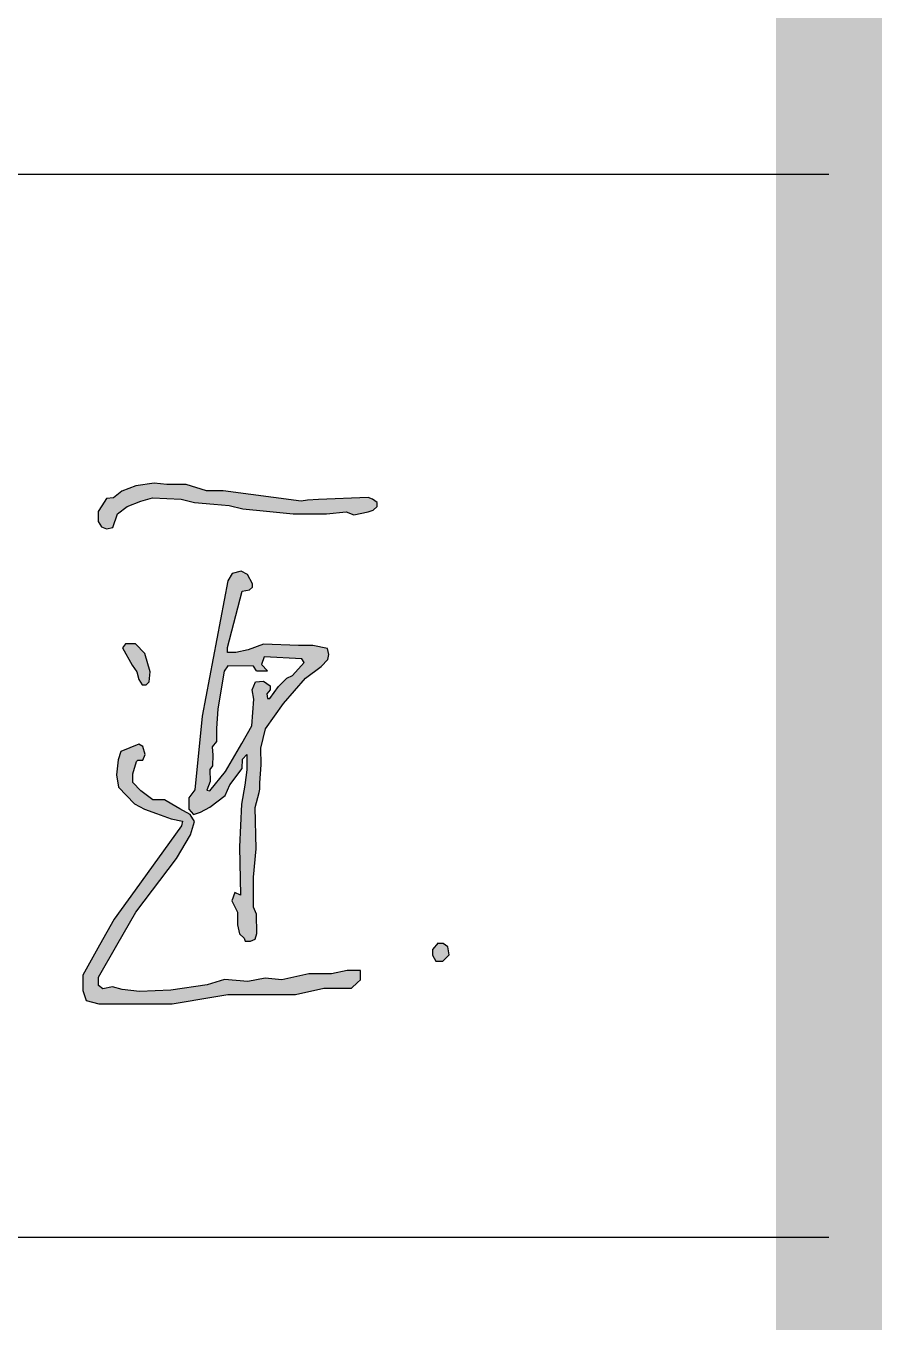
# Model space of a CAD drawing. Extents: x 1728470 to 1835391, y -157368 to 197905.
# Drawn here: x 1801014 to 1801820, y 177089 to 178308 of the extents above; entities that cross this region are included whole.
import ezdxf

# ---------------------------------------------------------------- set-up
doc = ezdxf.new("R2010")
doc.units = 0
doc.header["$LTSCALE"] = 1000
doc.header["$MEASUREMENT"] = 0
doc.layers.get('0').update_dxf_attribs({"linetype": 'CONTINUOUS'})
doc.layers.add('PUB_TITLE', color=4, linetype='CONTINUOUS')
doc.layers.add('TEL_TITLE', color=7, linetype='CONTINUOUS')

msp = doc.modelspace()

# ---------------------------------------------------------------- hatches: boundary and pattern name
h = msp.add_hatch(color=256)
h.paths.add_polyline_path([(1800795.4, 177708.2), (1800799.9, 177714.6), (1800797.6, 177719.8), (1800797.6, 177727.8), (1800792.2, 177732.6), (1800786.8, 177736.1), (1800783.2, 177736.1), (1800780.3, 177731), (1800780.7, 177725.5), (1800783.5, 177689.5), (1800785.5, 177681.6), (1800784.4, 177660.6), (1800757.4, 177656), (1800738.2, 177651.2), (1800716.1, 177642.6), (1800695.1, 177634.5), (1800692.7, 177630.4), (1800694.4, 177624.1), (1800700.6, 177620.9), (1800709, 177616.5), (1800717.8, 177609.3), (1800720.9, 177611.4), (1800722.7, 177618.1), (1800714.6, 177626.5), (1800717, 177630.3), (1800734, 177636.7), (1800754.4, 177641.1), (1800783.4, 177647.4), (1800783.4, 177605.9), (1800781.9, 177603.1), (1800776.6, 177608.1), (1800770.2, 177608.1), (1800756, 177603.7), (1800748.7, 177592.4), (1800739, 177577.3), (1800736.5, 177557.9), (1800732.8, 177528.6), (1800736, 177512.6), (1800748.7, 177505.2), (1800768.4, 177502.7), (1800777.2, 177507.1), (1800770.6, 177381.9), (1800764.6, 177335.5), (1800767, 177329.4), (1800768.9, 177324.4), (1800777.5, 177324.4), (1800783.2, 177335.4), (1800784.3, 177367.5), (1800789.1, 177514), (1800803.5, 177522.8), (1800844.3, 177558), (1800857.8, 177574.9), (1800857.8, 177578.9), (1800851.1, 177575.7), (1800819.6, 177548.2), (1800807, 177538.4), (1800791.6, 177530.9), (1800796.3, 177649.4), (1800805.5, 177650.1), (1800829.9, 177656.3), (1800861.1, 177664.2), (1800873.2, 177671.3), (1800873.2, 177677.1), (1800865.4, 177683.3), (1800852.6, 177681.5), (1800833.4, 177678.8), (1800822.8, 177678.8), (1800816.1, 177681.5), (1800811.9, 177681.5), (1800811.1, 177678.8), (1800812.5, 177675.8), (1800823.4, 177668.8), (1800815.8, 177666), (1800798.6, 177665), (1800799.3, 177681.1)])
h.paths.add_polyline_path([(1800774.2, 177595.1), (1800778.9, 177592), (1800781.4, 177587.4), (1800777.7, 177578.8), (1800777.7, 177555.9), (1800778.9, 177522.1), (1800768.6, 177517.5), (1800765.3, 177516.1), (1800755.4, 177517.5), (1800750.6, 177520.2), (1800749.2, 177526.8), (1800747.4, 177535.6), (1800750, 177553), (1800754.1, 177573.9), (1800762.2, 177590.6)], flags=16)
h.paths.add_polyline_path([(1800951.9, 177755), (1800944.6, 177759.2), (1800932.8, 177760.7), (1800902, 177764.7), (1800887.3, 177766.7), (1800880.3, 177763), (1800875.8, 177755.6), (1800872.7, 177746.5), (1800872.7, 177734.9), (1800874.3, 177726.2), (1800877.3, 177719.6), (1800882.1, 177718.8), (1800882.1, 177729), (1800882.1, 177737.6), (1800885.5, 177747.5), (1800892.4, 177751), (1800921.2, 177747.8), (1800941.7, 177745.6), (1800948.8, 177740.7), (1800954.6, 177740.7), (1800958.6, 177743.9), (1800956.9, 177751)])
h.paths.add_polyline_path([(1800877.9, 177616.2), (1800883.1, 177631.4), (1800893.2, 177646.4), (1800898.1, 177658.7), (1800894.3, 177666.5), (1800889.3, 177666.5), (1800876.8, 177652.3), (1800867.3, 177627.3), (1800857.1, 177600.3), (1800855.7, 177577.9), (1800857.8, 177578.9), (1800857.8, 177574.9), (1800854.4, 177570.7), (1800854.7, 177555.7), (1800847.6, 177509.4), (1800847.6, 177499.4), (1800842.4, 177467.4), (1800844.1, 177461.9), (1800847.8, 177456.2), (1800853.4, 177456.2), (1800861.1, 177462.2), (1800859.1, 177470.9), (1800864.6, 177481.1), (1800868.2, 177497.2), (1800870.3, 177509.3), (1800872.2, 177508), (1800872.2, 177504.5), (1800872.8, 177503.3), (1800880.5, 177488.7), (1800894.2, 177475.6), (1800905.7, 177478.2), (1800919.9, 177492.9), (1800930.6, 177521.2), (1800934.8, 177542.9), (1800932.2, 177574.6), (1800956.3, 177593.6), (1800977.5, 177613.9), (1800985.4, 177622.3), (1800981.7, 177624.7), (1800959.9, 177609.9), (1800933, 177589.8), (1800932, 177593.5), (1800921.8, 177630.5), (1800915.6, 177641.3), (1800906.8, 177645.9), (1800897.1, 177636.1), (1800888.6, 177619.6), (1800878.1, 177593.2), (1800875.6, 177584.3), (1800869.9, 177563.5), (1800869.9, 177554.1), (1800868.2, 177544.4), (1800863.2, 177513), (1800861.3, 177503.9), (1800857.9, 177503.9), (1800864.5, 177539.9), (1800868.9, 177575), (1800873.2, 177594.7)])
h.paths.add_polyline_path([(1800889.7, 177606.5), (1800895.8, 177617.8), (1800901.5, 177628.5), (1800907.4, 177629.2), (1800914.1, 177605.9), (1800919.1, 177579), (1800890, 177557.9), (1800877.7, 177546.8), (1800876.9, 177542.1), (1800876.2, 177538.1), (1800873.2, 177537.9), (1800875.9, 177556.1), (1800879, 177568.9), (1800880.7, 177582.6), (1800883.7, 177595.3)], flags=16)
h.paths.add_polyline_path([(1800917.4, 177561.4), (1800919.5, 177560), (1800920.2, 177554.9), (1800920.2, 177536.4), (1800917.7, 177528), (1800911, 177505.6), (1800901.9, 177492.6), (1800897.2, 177491.2), (1800892.3, 177491.2), (1800886.3, 177504.2), (1800881.7, 177514.2), (1800884.2, 177526.7), (1800890.5, 177537.2), (1800903.4, 177548.8)], flags=16)
h.paths.add_polyline_path([(1801133.1, 177864.5), (1801159.9, 177863), (1801172.5, 177859.9), (1801190.8, 177858.3), (1801205.1, 177857.1), (1801218.2, 177854.1), (1801240.3, 177851.8), (1801265.5, 177849.2), (1801296.8, 177849.2), (1801315.3, 177851.2), (1801322.7, 177848.3), (1801336.1, 177851.2), (1801340.9, 177852.9), (1801344.5, 177856.2), (1801344.5, 177860.1), (1801340.1, 177863.2), (1801336.2, 177864.6), (1801289.4, 177862.7), (1801279.1, 177862.3), (1801273, 177861.2), (1801199.5, 177871), (1801184, 177871), (1801164.6, 177876.9), (1801146.7, 177876.9), (1801134.7, 177878.2), (1801117.5, 177875.6), (1801104.2, 177870.6), (1801096.4, 177864.5), (1801089.7, 177863.7), (1801085.3, 177856.9), (1801081.8, 177851.6), (1801081.8, 177842.1), (1801085, 177837.2), (1801089.7, 177835.2), (1801095.6, 177836.6), (1801100.2, 177849.3), (1801109.3, 177856.4), (1801122, 177861.3)])
h.paths.add_polyline_path([(1801125.7, 177718), (1801117, 177727), (1801107.6, 177727), (1801104.9, 177723.2), (1801113.9, 177706.8), (1801118.4, 177700.6), (1801120.3, 177693.5), (1801123.3, 177688.3), (1801127, 177688.6), (1801129.9, 177691.2), (1801130.9, 177700.7)])
h.paths.add_polyline_path([(1801217.5, 177776.6), (1801224.5, 177777.9), (1801227.1, 177780.3), (1801227.3, 177783.5), (1801222.4, 177792.4), (1801216.5, 177795.5), (1801208, 177793.2), (1801203.9, 177786.4), (1801179.7, 177659), (1801173, 177589.5), (1801167.4, 177582.2), (1801167.4, 177571.4), (1801171.8, 177566.5), (1801178.1, 177568.5), (1801187, 177573.3), (1801201.5, 177584.2), (1801205.7, 177594.2), (1801217.6, 177609.6), (1801217.9, 177618.6), (1801221.7, 177622.8), (1801221.7, 177608.6), (1801220, 177594.1), (1801216.7, 177576.3), (1801215.1, 177536.1), (1801216, 177490.4), (1801210.5, 177492.9), (1801207.6, 177485.1), (1801213.1, 177474.5), (1801213.1, 177462.7), (1801214.9, 177454.2), (1801219.3, 177450.2), (1801220.3, 177447.2), (1801225.4, 177447.2), (1801229.6, 177449.1), (1801231.2, 177454.4), (1801231, 177472.7), (1801228.2, 177479.2), (1801228.2, 177507.4), (1801230.5, 177534.2), (1801229.6, 177573.1), (1801233.3, 177587), (1801234.1, 177590.3), (1801234.1, 177596.2), (1801235.4, 177613.3), (1801234.9, 177628.9), (1801239.3, 177647), (1801256.3, 177671), (1801277, 177694.6), (1801291.7, 177705.8), (1801298.1, 177712.4), (1801298.9, 177716.9), (1801297.8, 177722.7), (1801284.1, 177725.4), (1801270.6, 177725.4), (1801237.6, 177726.7), (1801223.2, 177721.3), (1801211.4, 177719), (1801203.8, 177719), (1801203.8, 177723.6)])
h.paths.add_polyline_path([(1801204.1, 177706.3), (1801228.2, 177705.9), (1801230.8, 177701.6), (1801233.4, 177701.6), (1801241.2, 177701.6), (1801235.6, 177707.7), (1801238.3, 177714.7), (1801273.7, 177712.9), (1801275.8, 177709.6), (1801264.7, 177697.1), (1801259.6, 177694.7), (1801251.7, 177687), (1801243.5, 177675.7), (1801241.4, 177675.7), (1801240.7, 177679.9), (1801243.7, 177683.6), (1801243.7, 177687.6), (1801237.4, 177691.9), (1801229.9, 177691.2), (1801227, 177683.7), (1801228.3, 177675.1), (1801226.7, 177649.8), (1801217.2, 177633.3), (1801201.9, 177606.8), (1801187, 177588.6), (1801184.1, 177589.4), (1801187.4, 177597.6), (1801186.9, 177608.8), (1801189.6, 177612.2), (1801189.9, 177622.4), (1801189.1, 177630), (1801193.4, 177635.1), (1801193.4, 177647.5), (1801194.7, 177665.8), (1801200.5, 177701.3)], flags=16)
h.paths.add_polyline_path([(1801122, 177588.8), (1801114.7, 177596.4), (1801114.7, 177604.6), (1801118.1, 177616.3), (1801119.2, 177617.6), (1801124.1, 177617.6), (1801126.3, 177623), (1801124, 177630.3), (1801120.2, 177632.5), (1801103.2, 177625.7), (1801100.7, 177617.8), (1801099.2, 177603.8), (1801101.1, 177592.3), (1801116, 177576.5), (1801125.5, 177571.5), (1801136.7, 177567.4), (1801150.6, 177562.5), (1801161.4, 177560.2), (1801160.2, 177555.8), (1801116.6, 177495.3), (1801097, 177468.1), (1801083.2, 177443.4), (1801067.5, 177415.3), (1801067.5, 177400.9), (1801070.7, 177391.3), (1801082.5, 177388.4), (1801102.9, 177388.4), (1801128.8, 177388.4), (1801151.6, 177388.4), (1801190.8, 177394.9), (1801203.9, 177397.1), (1801231.5, 177397.1), (1801267.7, 177397.1), (1801294.2, 177403), (1801320.3, 177403), (1801325.9, 177408.3), (1801328.7, 177411), (1801328.7, 177419.6), (1801316.3, 177419.6), (1801301.4, 177416.5), (1801280.2, 177416.5), (1801254.8, 177410.9), (1801239, 177412.6), (1801222.9, 177409.3), (1801200.9, 177411.2), (1801184.5, 177406.2), (1801150.3, 177401.1), (1801120.8, 177400), (1801104.6, 177401.9), (1801095.4, 177404.4), (1801086.2, 177402.4), (1801082.3, 177405.6), (1801082.3, 177413.3), (1801099.6, 177443.6), (1801117.3, 177474.7), (1801155.6, 177525), (1801168.7, 177547.2), (1801172.5, 177559.9), (1801168.4, 177566.4), (1801158.9, 177571.8), (1801151.4, 177576.1), (1801144.4, 177580.1), (1801133.4, 177580.1)])
h.paths.add_polyline_path([(1801411.1, 177441.8), (1801406.7, 177445.1), (1801401.4, 177445.1), (1801396.6, 177439.5), (1801396.6, 177434), (1801399.8, 177428.5), (1801406.2, 177428.5), (1801412.4, 177434.5)])
h = msp.add_hatch(color=250)
h.paths.add_polyline_path([(1801199.5, 177871), (1801184, 177871), (1801164.6, 177876.9), (1801146.7, 177876.9), (1801134.7, 177878.2), (1801117.5, 177875.6), (1801104.2, 177870.6), (1801096.4, 177864.5), (1801089.7, 177863.7), (1801085.3, 177856.9), (1801081.8, 177851.6), (1801081.8, 177842.1), (1801085, 177837.2), (1801089.7, 177835.2), (1801095.6, 177836.6), (1801100.2, 177849.3), (1801109.3, 177856.4), (1801122, 177861.3), (1801133.1, 177864.5), (1801159.9, 177863), (1801172.5, 177859.9), (1801190.8, 177858.3), (1801205.1, 177857.1), (1801218.2, 177854.1), (1801240.3, 177851.8), (1801265.5, 177849.2), (1801296.8, 177849.2), (1801315.3, 177851.2), (1801322.7, 177848.3), (1801336.1, 177851.2), (1801340.9, 177852.9), (1801344.5, 177856.2), (1801344.5, 177860.1), (1801340.1, 177863.2), (1801336.2, 177864.6), (1801289.4, 177862.7), (1801279.1, 177862.3), (1801273, 177861.2)])
h.paths.add_polyline_path([(1801224.5, 177777.9), (1801227.1, 177780.3), (1801227.3, 177783.5), (1801222.4, 177792.4), (1801216.5, 177795.5), (1801208, 177793.2), (1801203.9, 177786.4), (1801179.7, 177659), (1801173, 177589.5), (1801167.4, 177582.2), (1801167.4, 177571.4), (1801171.8, 177566.5), (1801178.1, 177568.5), (1801187, 177573.3), (1801201.5, 177584.2), (1801205.7, 177594.2), (1801217.6, 177609.6), (1801217.9, 177618.6), (1801221.7, 177622.8), (1801221.7, 177608.6), (1801220, 177594.1), (1801216.7, 177576.3), (1801215.1, 177536.1), (1801216, 177490.4), (1801210.5, 177492.9), (1801207.6, 177485.1), (1801213.1, 177474.5), (1801213.1, 177462.7), (1801214.9, 177454.2), (1801219.3, 177450.2), (1801220.3, 177447.2), (1801225.4, 177447.2), (1801229.6, 177449.1), (1801231.2, 177454.4), (1801231, 177472.7), (1801228.2, 177479.2), (1801228.2, 177507.4), (1801230.5, 177534.2), (1801229.6, 177573.1), (1801233.3, 177587), (1801234.1, 177590.3), (1801234.1, 177596.2), (1801235.4, 177613.3), (1801234.9, 177628.9), (1801239.3, 177647), (1801256.3, 177671), (1801277, 177694.6), (1801291.7, 177705.8), (1801298.1, 177712.4), (1801298.9, 177716.9), (1801297.8, 177722.7), (1801284.1, 177725.4), (1801270.6, 177725.4), (1801237.6, 177726.7), (1801223.2, 177721.3), (1801211.4, 177719), (1801203.8, 177719), (1801203.8, 177723.6), (1801217.5, 177776.6)])
h.paths.add_polyline_path([(1801238.3, 177714.7), (1801273.7, 177712.9), (1801275.8, 177709.6), (1801264.7, 177697.1), (1801259.6, 177694.7), (1801251.7, 177687), (1801243.5, 177675.7), (1801241.4, 177675.7), (1801240.7, 177679.9), (1801243.7, 177683.6), (1801243.7, 177687.6), (1801237.4, 177691.9), (1801229.9, 177691.2), (1801227, 177683.7), (1801228.3, 177675.1), (1801226.7, 177649.8), (1801217.2, 177633.3), (1801201.9, 177606.8), (1801187, 177588.6), (1801184.1, 177589.4), (1801187.4, 177597.6), (1801186.9, 177608.8), (1801189.6, 177612.2), (1801189.9, 177622.4), (1801189.1, 177630), (1801193.4, 177635.1), (1801193.4, 177647.5), (1801194.7, 177665.8), (1801200.5, 177701.3), (1801204.1, 177706.3), (1801228.2, 177705.9), (1801230.8, 177701.6), (1801233.4, 177701.6), (1801241.2, 177701.6), (1801235.6, 177707.7)], flags=16)
h.paths.add_polyline_path([(1801118.1, 177616.3), (1801119.2, 177617.6), (1801124.1, 177617.6), (1801126.3, 177623), (1801124, 177630.3), (1801120.2, 177632.5), (1801103.2, 177625.7), (1801100.7, 177617.8), (1801099.2, 177603.8), (1801101.1, 177592.3), (1801116, 177576.5), (1801125.5, 177571.5), (1801136.7, 177567.4), (1801150.6, 177562.5), (1801161.4, 177560.2), (1801160.2, 177555.8), (1801116.6, 177495.3), (1801097, 177468.1), (1801083.2, 177443.4), (1801067.5, 177415.3), (1801067.5, 177400.9), (1801070.7, 177391.3), (1801082.5, 177388.4), (1801102.9, 177388.4), (1801128.8, 177388.4), (1801151.6, 177388.4), (1801190.8, 177394.9), (1801203.9, 177397.1), (1801231.5, 177397.1), (1801267.7, 177397.1), (1801294.2, 177403), (1801320.3, 177403), (1801325.9, 177408.3), (1801328.7, 177411), (1801328.7, 177419.6), (1801316.3, 177419.6), (1801301.4, 177416.5), (1801280.2, 177416.5), (1801254.8, 177410.9), (1801239, 177412.6), (1801222.9, 177409.3), (1801200.9, 177411.2), (1801184.5, 177406.2), (1801150.3, 177401.1), (1801120.8, 177400), (1801104.6, 177401.9), (1801095.4, 177404.4), (1801086.2, 177402.4), (1801082.3, 177405.6), (1801082.3, 177413.3), (1801099.6, 177443.6), (1801117.3, 177474.7), (1801155.6, 177525), (1801168.7, 177547.2), (1801172.5, 177559.9), (1801168.4, 177566.4), (1801158.9, 177571.8), (1801151.4, 177576.1), (1801144.4, 177580.1), (1801133.4, 177580.1), (1801122, 177588.8), (1801114.7, 177596.4), (1801114.7, 177604.6)])
h.paths.add_polyline_path([(1801125.7, 177718), (1801117, 177727), (1801107.6, 177727), (1801104.9, 177723.2), (1801113.9, 177706.8), (1801118.4, 177700.6), (1801120.3, 177693.5), (1801123.3, 177688.3), (1801127, 177688.6), (1801129.9, 177691.2), (1801130.9, 177700.7)])
h = msp.add_hatch(color=256)
h.paths.add_polyline_path([(1801122, 177861.3), (1801133.1, 177864.5), (1801159.9, 177863), (1801172.5, 177859.9), (1801190.8, 177858.3), (1801205.1, 177857.1), (1801218.2, 177854.1), (1801240.3, 177851.8), (1801265.5, 177849.2), (1801296.8, 177849.2), (1801315.3, 177851.2), (1801322.7, 177848.3), (1801336.1, 177851.2), (1801340.9, 177852.9), (1801344.5, 177856.2), (1801344.5, 177860.1), (1801340.1, 177863.2), (1801336.2, 177864.6), (1801289.4, 177862.7), (1801279.1, 177862.3), (1801273, 177861.2), (1801199.5, 177871), (1801184, 177871), (1801164.6, 177876.9), (1801146.7, 177876.9), (1801134.7, 177878.2), (1801117.5, 177875.6), (1801104.2, 177870.6), (1801096.4, 177864.5), (1801089.7, 177863.7), (1801085.3, 177856.9), (1801081.8, 177851.6), (1801081.8, 177842.1), (1801085, 177837.2), (1801089.7, 177835.2), (1801095.6, 177836.6), (1801100.2, 177849.3), (1801109.3, 177856.4)])
h.paths.add_polyline_path([(1801125.7, 177718), (1801117, 177727), (1801107.6, 177727), (1801104.9, 177723.2), (1801113.9, 177706.8), (1801118.4, 177700.6), (1801120.3, 177693.5), (1801123.3, 177688.3), (1801127, 177688.6), (1801129.9, 177691.2), (1801130.9, 177700.7)])
h.paths.add_polyline_path([(1801217.5, 177776.6), (1801224.5, 177777.9), (1801227.1, 177780.3), (1801227.3, 177783.5), (1801222.4, 177792.4), (1801216.5, 177795.5), (1801208, 177793.2), (1801203.9, 177786.4), (1801179.7, 177659), (1801173, 177589.5), (1801167.4, 177582.2), (1801167.4, 177571.4), (1801171.8, 177566.5), (1801178.1, 177568.5), (1801187, 177573.3), (1801201.5, 177584.2), (1801205.7, 177594.2), (1801217.6, 177609.6), (1801217.9, 177618.6), (1801221.7, 177622.8), (1801221.7, 177608.6), (1801220, 177594.1), (1801216.7, 177576.3), (1801215.1, 177536.1), (1801216, 177490.4), (1801210.5, 177492.9), (1801207.6, 177485.1), (1801213.1, 177474.5), (1801213.1, 177462.7), (1801214.9, 177454.2), (1801219.3, 177450.2), (1801220.3, 177447.2), (1801225.4, 177447.2), (1801229.6, 177449.1), (1801231.2, 177454.4), (1801231, 177472.7), (1801228.2, 177479.2), (1801228.2, 177507.4), (1801230.5, 177534.2), (1801229.6, 177573.1), (1801233.3, 177587), (1801234.1, 177590.3), (1801234.1, 177596.2), (1801235.4, 177613.3), (1801234.9, 177628.9), (1801239.3, 177647), (1801256.3, 177671), (1801277, 177694.6), (1801291.7, 177705.8), (1801298.1, 177712.4), (1801298.9, 177716.9), (1801297.8, 177722.7), (1801284.1, 177725.4), (1801270.6, 177725.4), (1801237.6, 177726.7), (1801223.2, 177721.3), (1801211.4, 177719), (1801203.8, 177719), (1801203.8, 177723.6)])
h.paths.add_polyline_path([(1801204.1, 177706.3), (1801228.2, 177705.9), (1801230.8, 177701.6), (1801233.4, 177701.6), (1801241.2, 177701.6), (1801235.6, 177707.7), (1801238.3, 177714.7), (1801273.7, 177712.9), (1801275.8, 177709.6), (1801264.7, 177697.1), (1801259.6, 177694.7), (1801251.7, 177687), (1801243.5, 177675.7), (1801241.4, 177675.7), (1801240.7, 177679.9), (1801243.7, 177683.6), (1801243.7, 177687.6), (1801237.4, 177691.9), (1801229.9, 177691.2), (1801227, 177683.7), (1801228.3, 177675.1), (1801226.7, 177649.8), (1801217.2, 177633.3), (1801201.9, 177606.8), (1801187, 177588.6), (1801184.1, 177589.4), (1801187.4, 177597.6), (1801186.9, 177608.8), (1801189.6, 177612.2), (1801189.9, 177622.4), (1801189.1, 177630), (1801193.4, 177635.1), (1801193.4, 177647.5), (1801194.7, 177665.8), (1801200.5, 177701.3)], flags=16)
h.paths.add_polyline_path([(1801114.7, 177604.6), (1801118.1, 177616.3), (1801119.2, 177617.6), (1801124.1, 177617.6), (1801126.3, 177623), (1801124, 177630.3), (1801120.2, 177632.5), (1801103.2, 177625.7), (1801100.7, 177617.8), (1801099.2, 177603.8), (1801101.1, 177592.3), (1801116, 177576.5), (1801125.5, 177571.5), (1801136.7, 177567.4), (1801150.6, 177562.5), (1801161.4, 177560.2), (1801160.2, 177555.8), (1801116.6, 177495.3), (1801097, 177468.1), (1801083.2, 177443.4), (1801067.5, 177415.3), (1801067.5, 177400.9), (1801070.7, 177391.3), (1801082.5, 177388.4), (1801102.9, 177388.4), (1801128.8, 177388.4), (1801151.6, 177388.4), (1801190.8, 177394.9), (1801203.9, 177397.1), (1801231.5, 177397.1), (1801267.7, 177397.1), (1801294.2, 177403), (1801320.3, 177403), (1801325.9, 177408.3), (1801328.7, 177411), (1801328.7, 177419.6), (1801316.3, 177419.6), (1801301.4, 177416.5), (1801280.2, 177416.5), (1801254.8, 177410.9), (1801239, 177412.6), (1801222.9, 177409.3), (1801200.9, 177411.2), (1801184.5, 177406.2), (1801150.3, 177401.1), (1801120.8, 177400), (1801104.6, 177401.9), (1801095.4, 177404.4), (1801086.2, 177402.4), (1801082.3, 177405.6), (1801082.3, 177413.3), (1801099.6, 177443.6), (1801117.3, 177474.7), (1801155.6, 177525), (1801168.7, 177547.2), (1801172.5, 177559.9), (1801168.4, 177566.4), (1801158.9, 177571.8), (1801151.4, 177576.1), (1801144.4, 177580.1), (1801133.4, 177580.1), (1801122, 177588.8), (1801114.7, 177596.4)])
for color, points in [(250, [(1801411.1, 177441.8), (1801406.7, 177445.1), (1801401.4, 177445.1), (1801396.6, 177439.5), (1801396.6, 177434), (1801399.8, 177428.5), (1801406.2, 177428.5), (1801412.4, 177434.5)]), (256, [(1801406.7, 177445.1), (1801401.4, 177445.1), (1801396.6, 177439.5), (1801396.6, 177434), (1801399.8, 177428.5), (1801406.2, 177428.5), (1801412.4, 177434.5), (1801411.1, 177441.8)])]:
    msp.add_hatch(color=color).paths.add_polyline_path(points)

# ---------------------------------------------------------------- linework, layer by layer
for p, q in [((1801117.5, 177875.6), (1801104.2, 177870.6)), ((1801134.7, 177878.2), (1801117.5, 177875.6)), ((1801146.7, 177876.9), (1801134.7, 177878.2)), ((1801164.6, 177876.9), (1801146.7, 177876.9)), ((1801184, 177871), (1801164.6, 177876.9)), ((1801089.7, 177863.7), (1801085.3, 177856.9)), ((1801096.4, 177864.5), (1801089.7, 177863.7)), ((1801104.2, 177870.6), (1801096.4, 177864.5)), ((1801122, 177861.3), (1801133.1, 177864.5)), ((1801133.1, 177864.5), (1801159.9, 177863)), ((1801159.9, 177863), (1801172.5, 177859.9)), ((1801199.5, 177871), (1801184, 177871)), ((1801273, 177861.2), (1801199.5, 177871)), ((1801336.2, 177864.6), (1801289.4, 177862.7)), ((1801340.1, 177863.2), (1801336.2, 177864.6)), ((1801344.5, 177860.1), (1801340.1, 177863.2)), ((1801085.3, 177856.9), (1801081.8, 177851.6)), ((1801081.8, 177851.6), (1801081.8, 177842.1)), ((1801100.2, 177849.3), (1801109.3, 177856.4)), ((1801109.3, 177856.4), (1801122, 177861.3)), ((1801172.5, 177859.9), (1801190.8, 177858.3)), ((1801190.8, 177858.3), (1801205.1, 177857.1)), ((1801205.1, 177857.1), (1801218.2, 177854.1)), ((1801218.2, 177854.1), (1801240.3, 177851.8)), ((1801240.3, 177851.8), (1801265.5, 177849.2)), ((1801279.1, 177862.3), (1801273, 177861.2)), ((1801289.4, 177862.7), (1801279.1, 177862.3)), ((1801296.8, 177849.2), (1801315.3, 177851.2)), ((1801315.3, 177851.2), (1801322.7, 177848.3)), ((1801322.7, 177848.3), (1801336.1, 177851.2)), ((1801336.1, 177851.2), (1801340.9, 177852.9)), ((1801340.9, 177852.9), (1801344.5, 177856.2)), ((1801344.5, 177856.2), (1801344.5, 177860.1)), ((1801081.8, 177842.1), (1801085, 177837.2)), ((1801095.6, 177836.6), (1801100.2, 177849.3)), ((1801265.5, 177849.2), (1801296.8, 177849.2)), ((1801085, 177837.2), (1801089.7, 177835.2)), ((1801089.7, 177835.2), (1801095.6, 177836.6)), ((1801208, 177793.2), (1801203.9, 177786.4)), ((1801216.5, 177795.5), (1801208, 177793.2)), ((1801222.4, 177792.4), (1801216.5, 177795.5)), ((1801227.3, 177783.5), (1801222.4, 177792.4)), ((1801203.9, 177786.4), (1801179.7, 177659)), ((1801217.5, 177776.6), (1801224.5, 177777.9)), ((1801224.5, 177777.9), (1801227.1, 177780.3)), ((1801227.1, 177780.3), (1801227.3, 177783.5)), ((1801203.8, 177723.6), (1801217.5, 177776.6)), ((1801107.6, 177727), (1801104.9, 177723.2)), ((1801104.9, 177723.2), (1801113.9, 177706.8)), ((1801117, 177727), (1801107.6, 177727)), ((1801125.7, 177718), (1801117, 177727)), ((1801130.9, 177700.7), (1801125.7, 177718)), ((1801203.8, 177719), (1801203.8, 177723.6)), ((1801211.4, 177719), (1801203.8, 177719)), ((1801223.2, 177721.3), (1801211.4, 177719)), ((1801237.6, 177726.7), (1801223.2, 177721.3)), ((1801270.6, 177725.4), (1801237.6, 177726.7)), ((1801284.1, 177725.4), (1801270.6, 177725.4)), ((1801297.8, 177722.7), (1801284.1, 177725.4)), ((1801298.9, 177716.9), (1801297.8, 177722.7)), ((1801298.1, 177712.4), (1801298.9, 177716.9)), ((1801113.9, 177706.8), (1801118.4, 177700.6)), ((1801204.1, 177706.3), (1801200.5, 177701.3)), ((1801228.2, 177705.9), (1801204.1, 177706.3)), ((1801230.8, 177701.6), (1801228.2, 177705.9)), ((1801238.3, 177714.7), (1801235.6, 177707.7)), ((1801241.2, 177701.6), (1801235.6, 177707.7)), ((1801273.7, 177712.9), (1801238.3, 177714.7)), ((1801264.7, 177697.1), (1801275.8, 177709.6)), ((1801275.8, 177709.6), (1801273.7, 177712.9)), ((1801277, 177694.6), (1801291.7, 177705.8)), ((1801291.7, 177705.8), (1801298.1, 177712.4)), ((1801118.4, 177700.6), (1801120.3, 177693.5)), ((1801120.3, 177693.5), (1801123.3, 177688.3)), ((1801129.9, 177691.2), (1801130.9, 177700.7)), ((1801200.5, 177701.3), (1801194.7, 177665.8)), ((1801230.8, 177701.6), (1801233.4, 177701.6)), ((1801233.4, 177701.6), (1801241.2, 177701.6)), ((1801251.7, 177687), (1801259.6, 177694.7)), ((1801256.3, 177671), (1801277, 177694.6)), ((1801259.6, 177694.7), (1801264.7, 177697.1)), ((1801123.3, 177688.3), (1801127, 177688.6)), ((1801127, 177688.6), (1801129.9, 177691.2)), ((1801227, 177683.7), (1801229.9, 177691.2)), ((1801228.3, 177675.1), (1801227, 177683.7)), ((1801229.9, 177691.2), (1801237.4, 177691.9)), ((1801237.4, 177691.9), (1801243.7, 177687.6)), ((1801243.7, 177683.6), (1801240.7, 177679.9)), ((1801240.7, 177679.9), (1801241.4, 177675.7)), ((1801243.5, 177675.7), (1801251.7, 177687)), ((1801243.7, 177687.6), (1801243.7, 177683.6)), ((1801226.7, 177649.8), (1801228.3, 177675.1)), ((1801239.3, 177647), (1801256.3, 177671)), ((1801241.4, 177675.7), (1801243.5, 177675.7)), ((1801179.7, 177659), (1801173, 177589.5)), ((1801194.7, 177665.8), (1801193.4, 177647.5)), ((1801193.4, 177647.5), (1801193.4, 177635.1)), ((1801217.2, 177633.3), (1801226.7, 177649.8)), ((1801234.9, 177628.9), (1801239.3, 177647)), ((1801120.2, 177632.5), (1801103.2, 177625.7)), ((1801124, 177630.3), (1801120.2, 177632.5)), ((1801193.4, 177635.1), (1801189.1, 177630)), ((1801201.9, 177606.8), (1801217.2, 177633.3)), ((1801103.2, 177625.7), (1801100.7, 177617.8)), ((1801126.3, 177623), (1801124, 177630.3)), ((1801124.1, 177617.6), (1801126.3, 177623)), ((1801189.1, 177630), (1801189.9, 177622.4)), ((1801189.9, 177622.4), (1801189.6, 177612.2)), ((1801217.9, 177618.6), (1801221.7, 177622.8)), ((1801221.7, 177622.8), (1801221.7, 177608.6)), ((1801235.4, 177613.3), (1801234.9, 177628.9)), ((1801100.7, 177617.8), (1801099.2, 177603.8)), ((1801114.7, 177604.6), (1801118.1, 177616.3)), ((1801118.1, 177616.3), (1801119.2, 177617.6)), ((1801119.2, 177617.6), (1801124.1, 177617.6)), ((1801189.6, 177612.2), (1801186.9, 177608.8)), ((1801186.9, 177608.8), (1801187.4, 177597.6)), ((1801187, 177588.6), (1801201.9, 177606.8)), ((1801205.7, 177594.2), (1801217.6, 177609.6)), ((1801217.6, 177609.6), (1801217.9, 177618.6)), ((1801221.7, 177608.6), (1801220, 177594.1)), ((1801234.1, 177596.2), (1801235.4, 177613.3)), ((1801099.2, 177603.8), (1801101.1, 177592.3)), ((1801114.7, 177596.4), (1801114.7, 177604.6)), ((1801122, 177588.8), (1801114.7, 177596.4)), ((1801187.4, 177597.6), (1801184.1, 177589.4)), ((1801234.1, 177590.3), (1801234.1, 177596.2)), ((1801101.1, 177592.3), (1801116, 177576.5)), ((1801133.4, 177580.1), (1801122, 177588.8)), ((1801173, 177589.5), (1801167.4, 177582.2)), ((1801184.1, 177589.4), (1801187, 177588.6)), ((1801187, 177573.3), (1801201.5, 177584.2)), ((1801201.5, 177584.2), (1801205.7, 177594.2)), ((1801220, 177594.1), (1801216.7, 177576.3)), ((1801229.6, 177573.1), (1801233.3, 177587)), ((1801233.3, 177587), (1801234.1, 177590.3)), ((1801116, 177576.5), (1801125.5, 177571.5)), ((1801125.5, 177571.5), (1801136.7, 177567.4)), ((1801144.4, 177580.1), (1801133.4, 177580.1)), ((1801151.4, 177576.1), (1801144.4, 177580.1)), ((1801158.9, 177571.8), (1801151.4, 177576.1)), ((1801168.4, 177566.4), (1801158.9, 177571.8)), ((1801167.4, 177582.2), (1801167.4, 177571.4)), ((1801167.4, 177571.4), (1801171.8, 177566.5)), ((1801178.1, 177568.5), (1801187, 177573.3)), ((1801216.7, 177576.3), (1801215.1, 177536.1)), ((1801230.5, 177534.2), (1801229.6, 177573.1)), ((1801136.7, 177567.4), (1801150.6, 177562.5)), ((1801150.6, 177562.5), (1801161.4, 177560.2)), ((1801161.4, 177560.2), (1801160.2, 177555.8)), ((1801172.5, 177559.9), (1801168.4, 177566.4)), ((1801168.7, 177547.2), (1801172.5, 177559.9)), ((1801171.8, 177566.5), (1801178.1, 177568.5)), ((1801160.2, 177555.8), (1801116.6, 177495.3)), ((1801155.6, 177525), (1801168.7, 177547.2)), ((1801215.1, 177536.1), (1801216, 177490.4)), ((1801228.2, 177507.4), (1801230.5, 177534.2)), ((1801117.3, 177474.7), (1801155.6, 177525)), ((1801228.2, 177479.2), (1801228.2, 177507.4)), ((1801116.6, 177495.3), (1801097, 177468.1)), ((1801210.5, 177492.9), (1801207.6, 177485.1)), ((1801207.6, 177485.1), (1801213.1, 177474.5)), ((1801216, 177490.4), (1801210.5, 177492.9)), ((1801099.6, 177443.6), (1801117.3, 177474.7)), ((1801213.1, 177474.5), (1801213.1, 177462.7)), ((1801231, 177472.7), (1801228.2, 177479.2)), ((1801231.2, 177454.4), (1801231, 177472.7)), ((1801097, 177468.1), (1801083.2, 177443.4)), ((1801213.1, 177462.7), (1801214.9, 177454.2)), ((1801214.9, 177454.2), (1801219.3, 177450.2)), ((1801219.3, 177450.2), (1801220.3, 177447.2)), ((1801225.4, 177447.2), (1801229.6, 177449.1)), ((1801229.6, 177449.1), (1801231.2, 177454.4)), ((1801083.2, 177443.4), (1801067.5, 177415.3)), ((1801082.3, 177413.3), (1801099.6, 177443.6)), ((1801220.3, 177447.2), (1801225.4, 177447.2)), ((1801401.9, 177445.7), (1801396.6, 177439.5)), ((1801396.6, 177439.5), (1801396.6, 177434)), ((1801406.7, 177445.1), (1801401.4, 177445.1)), ((1801411.1, 177441.8), (1801406.7, 177445.1)), ((1801412.4, 177434.5), (1801411.1, 177441.8)), ((1801396.6, 177434), (1801399.8, 177428.5)), ((1801399.8, 177428.5), (1801406.2, 177428.5)), ((1801406.2, 177428.5), (1801412.4, 177434.5)), ((1801067.5, 177415.3), (1801067.5, 177400.9)), ((1801082.3, 177405.6), (1801082.3, 177413.3)), ((1801239, 177412.6), (1801222.9, 177409.3)), ((1801254.8, 177410.9), (1801239, 177412.6)), ((1801280.2, 177416.5), (1801254.8, 177410.9)), ((1801301.4, 177416.5), (1801280.2, 177416.5)), ((1801316.3, 177419.6), (1801301.4, 177416.5)), ((1801328.7, 177419.6), (1801316.3, 177419.6)), ((1801328.7, 177411), (1801328.7, 177419.6)), ((1801067.5, 177400.9), (1801070.7, 177391.3)), ((1801086.2, 177402.4), (1801082.3, 177405.6)), ((1801095.4, 177404.4), (1801086.2, 177402.4)), ((1801104.6, 177401.9), (1801095.4, 177404.4)), ((1801120.8, 177400), (1801104.6, 177401.9)), ((1801150.3, 177401.1), (1801120.8, 177400)), ((1801184.5, 177406.2), (1801150.3, 177401.1)), ((1801200.9, 177411.2), (1801184.5, 177406.2)), ((1801222.9, 177409.3), (1801200.9, 177411.2)), ((1801267.7, 177397.1), (1801294.2, 177403)), ((1801294.2, 177403), (1801320.3, 177403)), ((1801320.3, 177403), (1801325.9, 177408.3)), ((1801325.9, 177408.3), (1801328.7, 177411)), ((1801070.7, 177391.3), (1801082.5, 177388.4)), ((1801082.5, 177388.4), (1801102.9, 177388.4)), ((1801102.9, 177388.4), (1801128.8, 177388.4)), ((1801128.8, 177388.4), (1801151.6, 177388.4)), ((1801151.6, 177388.4), (1801190.8, 177394.9)), ((1801190.8, 177394.9), (1801203.9, 177397.1)), ((1801203.9, 177397.1), (1801231.5, 177397.1)), ((1801231.5, 177397.1), (1801267.7, 177397.1))]:
    msp.add_line(p, q)
at = {"layer": 'PUB_TITLE', "color": 4}
for p, q in [((1796269.8, 178168.8), (1801769.8, 178168.8)), ((1796269.8, 177168.8), (1801769.8, 177168.8))]:
    msp.add_line(p, q, dxfattribs=at)
at = {"layer": 'TEL_TITLE', "color": 4, "const_width": 100}
msp.add_lwpolyline([(1730969.8, 156904.7), (1801769.8, 156904.7), (1801769.8, 196904.7), (1730969.8, 196904.7)], close=True, dxfattribs=at)

doc.saveas('drawing.dxf')
